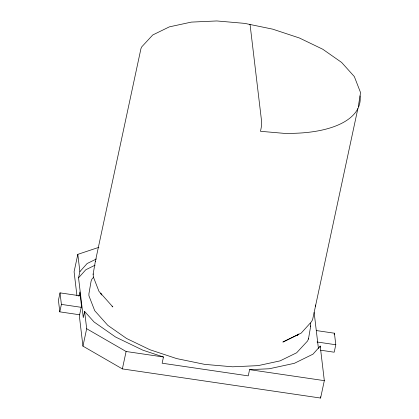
<?xml version="1.0" encoding="UTF-8"?>
<svg xmlns="http://www.w3.org/2000/svg" width="419" height="419" viewBox="0 0 419 419"><rect width="100%" height="100%" fill="white"/><g stroke="black" fill="none" stroke-linecap="round" stroke-linejoin="round"><path stroke-width="0.63" d="M93.175 273.911L93.311 276.802L98.978 291.367L112.873 306.959L112.056 306.153M310.647 326.406L310.343 323.059M95.291 261.686L140.946 48.63L141.763 46.839L152.752 34.966L169.365 26.863L191.336 22.107L216.812 20.95L244.686 23.375L272.696 29.157L299.428 38.003L322.761 49.238L341.6 62.415L354.333 76.572L360.565 92.636L358.282 106.662M93.725 277.048L91.834 279.284L91.112 281.091L88.912 293.803L88.928 295.767L94.71 310.678L107.788 325.338L126.627 338.51L149.96 349.745L176.698 358.596L204.708 364.378L232.576 366.803L258.057 365.64L280.023 360.89L296.636 352.788L307.625 340.909L308.531 338.631M93.091 274.393L95.375 261.199M308.447 339.118L310.725 325.924M80.684 295.903L60.027 292.865L58.43 300.323L59.802 311.856L79.809 314.8M59.802 311.856L61.399 304.398L60.027 292.865M98.884 247.325L77.824 254.354L74.09 271.758L76.918 295.484M78.877 296.301L79.809 291.949L81.49 306.048L79.359 315.989L82.946 346.131L122.369 368.903L320.593 398.05L324.322 380.646L320.21 346.089L312.977 354.175L294.332 363.325L269.26 368.762L249.588 369.658L248.252 375.874L162.137 363.21L163.468 356.993L142.874 350.179L115.592 337.044L94.066 321.986L84.617 311.448L83.287 317.665L78.547 277.844L79.877 271.632L77.824 254.354M82.946 346.131L86.675 328.726L84.617 311.448M122.369 368.903L126.103 351.499L86.675 328.726M357.863 108.605L312.584 319.702L311.396 321.818L301.188 333.105L282.883 342.056L298.71 334.289L297.27 335.404L298.522 334.001M319.943 347.335L320.21 346.089M334.158 334.456L334.425 333.21L316.35 330.554M334.425 333.21L335.797 344.748L334.2 352.206L320.645 350.211M79.877 271.632L87.11 263.546L96.433 258.973M78.547 277.844L85.78 269.763L95.103 265.185M61.399 304.398L81.412 307.342M317.078 341.993L335.797 344.748M126.103 351.499L163.468 356.993M249.588 369.658L324.322 380.646M100.733 293.42L101.576 295.007L101.11 293.808M315.318 304.995L315.47 306.273M314.14 312.49L318.419 348.451M320.435 396.751L320.593 398.05M249.724 24.527A5.651 0.754 -81.6 0 1 250.127 25.061L261.65 121.824A5.651 0.754 -81.6 0 1 260.885 129.356L260.471 131.299L283.783 133.326A113.062 49.384 12.1 0 0 360.062 95.893"/></g></svg>
